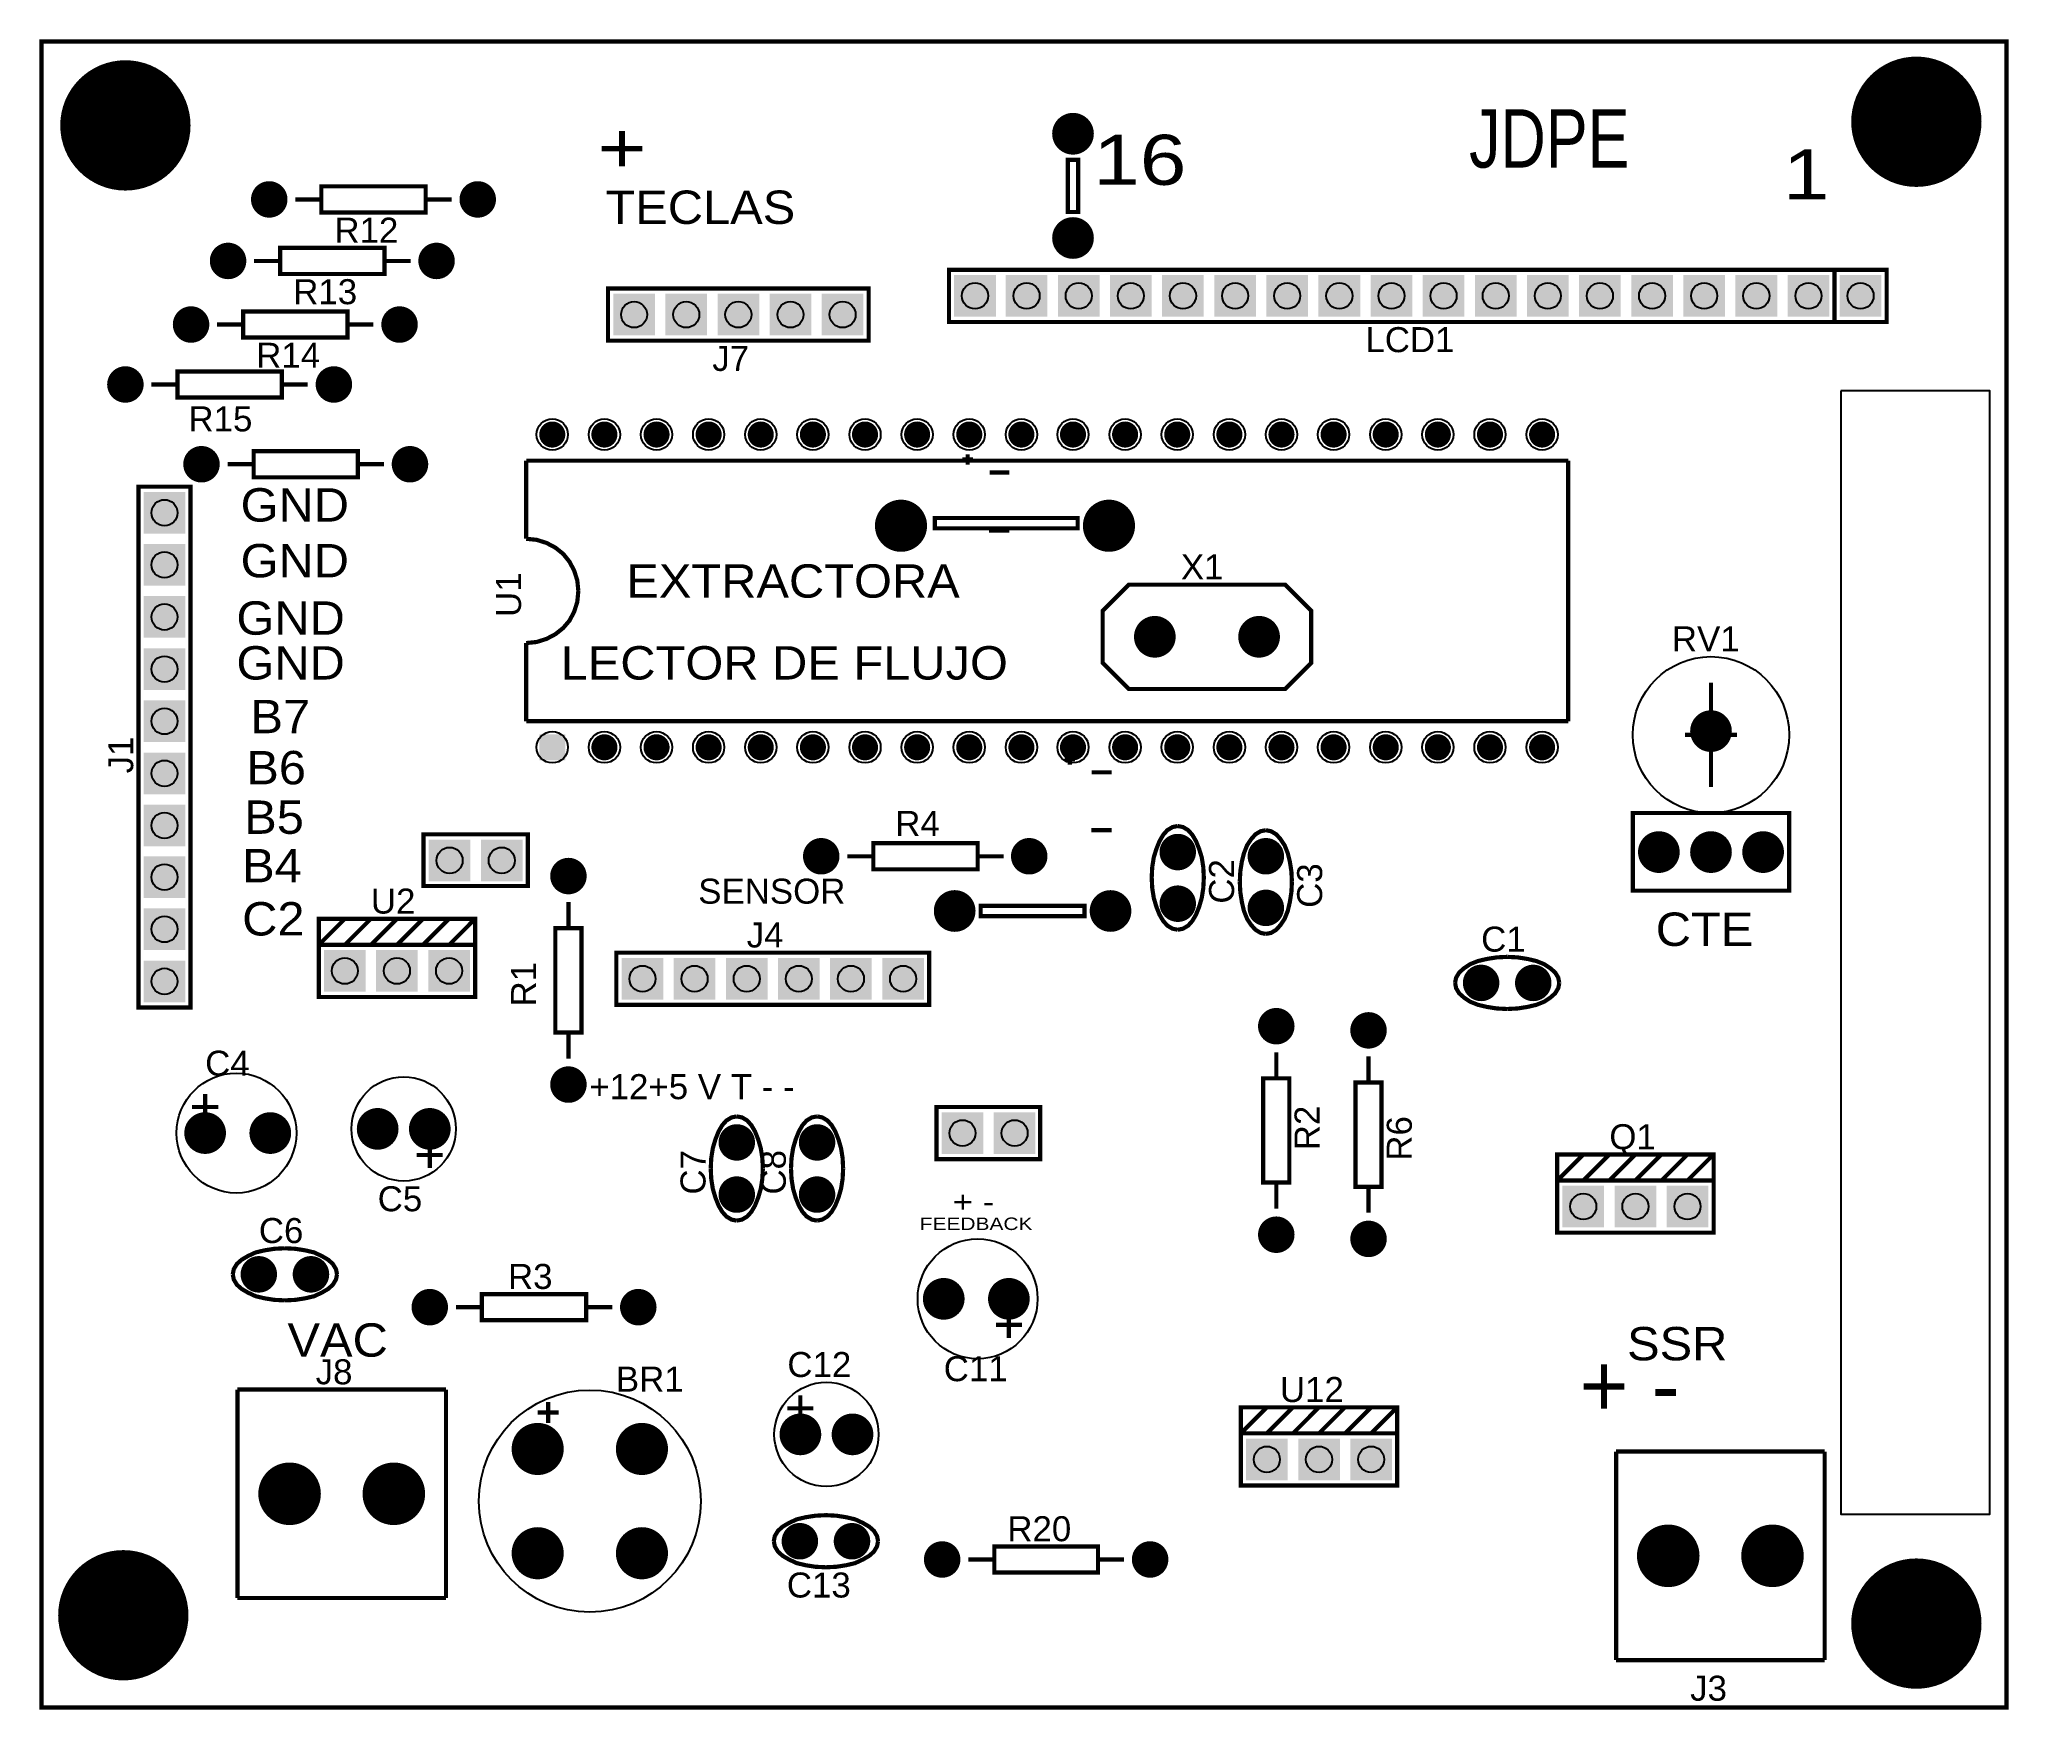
# Model space of a CAD drawing. Extents: x -1.89 to 1.89, y -1.6 to 1.6.
import ezdxf

# ---------------------------------------------------------------- set-up
doc = ezdxf.new("R2010")
doc.units = 0
doc.layers.get('0').update_dxf_attribs({"linetype": 'CONTINUOUS'})

# ---------------------------------------------------------------- blocks, each defined once
blk = doc.blocks.new('EPAD')
at = {"const_width": 0.5}
blk.add_lwpolyline([(-0.25, 0, 1), (0.25, 0, 1)], format="xyb", close=True, dxfattribs=at)
blk = doc.blocks.new('RPAD')
blk.add_trace([(-0.5, -0.5), (-0.5, 0.5), (0.5, -0.5), (0.5, 0.5)])

msp = doc.modelspace()

# ---------------------------------------------------------------- linework, layer by layer
at = {"const_width": 0.008}
for points in [[(-1.885, -1.598), (1.885, -1.598), (1.885, 1.598), (-1.885, 1.598), (-1.885, -1.598)], [(0.084, 1.271), (0.104, 1.271), (0.104, 1.371), (0.084, 1.371), (0.084, 1.271)], [(-1.348, 1.27), (-1.148, 1.27), (-1.148, 1.32), (-1.348, 1.32), (-1.348, 1.27)], [(-1.348, 1.295), (-1.398, 1.295)], [(-1.098, 1.295), (-1.148, 1.295)], [(-1.427, 1.177), (-1.477, 1.177)], [(-1.427, 1.152), (-1.227, 1.152), (-1.227, 1.202), (-1.427, 1.202), (-1.427, 1.152)], [(-1.177, 1.177), (-1.227, 1.177)], [(-0.144, 1.06), (1.655, 1.06), (1.655, 1.16), (-0.144, 1.16), (-0.144, 1.06)], [(1.555, 1.06), (1.555, 1.16)], [(-0.798, 1.024), (-0.298, 1.024), (-0.298, 1.124), (-0.798, 1.124), (-0.798, 1.024)], [(-1.498, 1.055), (-1.548, 1.055)], [(-1.498, 1.03), (-1.298, 1.03), (-1.298, 1.08), (-1.498, 1.08), (-1.498, 1.03)], [(-1.248, 1.055), (-1.298, 1.055)], [(-1.624, 0.915), (-1.424, 0.915), (-1.424, 0.965), (-1.624, 0.965), (-1.624, 0.915)], [(-1.624, 0.94), (-1.674, 0.94)], [(-1.374, 0.94), (-1.424, 0.94)], [(-1.478, 0.762), (-1.278, 0.762), (-1.278, 0.812), (-1.478, 0.812), (-1.478, 0.762)], [(-0.955, 0.644), (-0.955, 0.794)], [(-0.955, 0.794), (1.044, 0.794)], [(-0.098, 0.796), (-0.118, 0.796)], [(-0.108, 0.786), (-0.108, 0.806)], [(1.044, 0.794), (1.044, 0.294)], [(-1.528, 0.787), (-1.478, 0.787)], [(-1.278, 0.787), (-1.228, 0.787)], [(-0.028, 0.771), (-0.066, 0.771)], [(-1.699, -0.255), (-1.599, -0.255), (-1.599, 0.744), (-1.699, 0.744), (-1.699, -0.255)], [(-0.171, 0.664), (0.103, 0.664), (0.103, 0.684), (-0.171, 0.684), (-0.171, 0.664)], [(-0.855, 0.544), (-0.857, 0.564), (-0.863, 0.583), (-0.872, 0.6), (-0.884, 0.615), (-0.899, 0.627), (-0.916, 0.636), (-0.935, 0.642), (-0.955, 0.644)], [(-0.028, 0.66), (-0.067, 0.66)], [(-0.855, 0.544), (-0.857, 0.523), (-0.863, 0.504), (-0.872, 0.487), (-0.884, 0.473), (-0.899, 0.461), (-0.916, 0.452), (-0.935, 0.446), (-0.955, 0.444)], [(0.201, 0.556), (0.501, 0.556), (0.551, 0.506), (0.551, 0.406), (0.501, 0.356), (0.201, 0.356), (0.151, 0.406), (0.151, 0.506), (0.201, 0.556)], [(-0.955, 0.294), (-0.955, 0.444)], [(1.318, 0.168), (1.318, 0.368)], [(-0.955, 0.294), (1.044, 0.294)], [(1.268, 0.268), (1.368, 0.268)], [(0.088, 0.211), (0.088, 0.231)], [(0.098, 0.221), (0.078, 0.221)], [(0.168, 0.196), (0.13, 0.196)], [(1.168, -0.031), (1.468, -0.031), (1.468, 0.118), (1.168, 0.118), (1.168, -0.031)], [(-1.152, -0.022), (-0.952, -0.022), (-0.952, 0.077), (-1.152, 0.077), (-1.152, -0.022)], [(0.168, 0.085), (0.129, 0.085)], [(0.295, 0.093), (0.285, 0.091), (0.275, 0.085), (0.267, 0.076), (0.26, 0.064), (0.254, 0.049), (0.249, 0.033), (0.246, 0.014), (0.245, -0.006)], [(0.295, 0.093), (0.305, 0.091), (0.315, 0.085), (0.323, 0.076), (0.33, 0.064), (0.336, 0.049), (0.341, 0.033), (0.344, 0.014), (0.345, -0.006)], [(0.464, 0.085), (0.454, 0.083), (0.444, 0.077), (0.436, 0.068), (0.428, 0.056), (0.422, 0.041), (0.418, 0.025), (0.415, 0.006), (0.414, -0.014)], [(0.464, 0.085), (0.474, 0.083), (0.484, 0.077), (0.492, 0.068), (0.5, 0.056), (0.506, 0.041), (0.51, 0.025), (0.513, 0.006), (0.514, -0.014)], [(-0.289, 0.035), (-0.339, 0.035)], [(-0.289, 0.01), (-0.089, 0.01), (-0.089, 0.06), (-0.289, 0.06), (-0.289, 0.01)], [(-0.039, 0.035), (-0.089, 0.035)], [(0.295, -0.106), (0.285, -0.104), (0.275, -0.098), (0.267, -0.089), (0.26, -0.077), (0.254, -0.062), (0.249, -0.045), (0.246, -0.026), (0.245, -0.006)], [(0.295, -0.106), (0.305, -0.104), (0.315, -0.098), (0.323, -0.089), (0.33, -0.077), (0.336, -0.062), (0.341, -0.045), (0.344, -0.026), (0.345, -0.006)], [(0.464, -0.114), (0.454, -0.112), (0.444, -0.106), (0.436, -0.097), (0.428, -0.085), (0.422, -0.07), (0.418, -0.053), (0.415, -0.034), (0.414, -0.014)], [(0.464, -0.114), (0.474, -0.112), (0.484, -0.106), (0.492, -0.097), (0.5, -0.085), (0.506, -0.07), (0.51, -0.053), (0.513, -0.034), (0.514, -0.014)], [(-0.874, -0.053), (-0.874, -0.103)], [(-0.083, -0.08), (0.116, -0.08), (0.116, -0.06), (-0.083, -0.06), (-0.083, -0.08)], [(-1.353, -0.135), (-1.353, -0.085), (-1.053, -0.085), (-1.053, -0.135)], [(-1.353, -0.135), (-1.303, -0.085)], [(-1.303, -0.135), (-1.253, -0.085)], [(-1.253, -0.135), (-1.203, -0.085)], [(-1.203, -0.135), (-1.153, -0.085)], [(-1.153, -0.135), (-1.103, -0.085)], [(-1.103, -0.135), (-1.053, -0.085)], [(-0.899, -0.303), (-0.849, -0.303), (-0.849, -0.103), (-0.899, -0.103), (-0.899, -0.303)], [(-1.353, -0.235), (-1.053, -0.235), (-1.053, -0.135), (-1.353, -0.135), (-1.353, -0.235)], [(-0.782, -0.25), (-0.182, -0.25), (-0.182, -0.15), (-0.782, -0.15), (-0.782, -0.25)], [(0.827, -0.208), (0.829, -0.198), (0.835, -0.188), (0.844, -0.18), (0.856, -0.172), (0.871, -0.166), (0.888, -0.162), (0.907, -0.159), (0.927, -0.158)], [(1.027, -0.208), (1.025, -0.198), (1.019, -0.188), (1.01, -0.18), (0.998, -0.172), (0.983, -0.166), (0.966, -0.162), (0.947, -0.159), (0.927, -0.158)], [(0.827, -0.208), (0.829, -0.218), (0.835, -0.228), (0.844, -0.236), (0.856, -0.244), (0.871, -0.25), (0.888, -0.254), (0.907, -0.257), (0.927, -0.258)], [(1.027, -0.208), (1.025, -0.218), (1.019, -0.228), (1.01, -0.236), (0.998, -0.244), (0.983, -0.25), (0.966, -0.254), (0.947, -0.257), (0.927, -0.258)], [(-0.874, -0.303), (-0.874, -0.353)], [(0.484, -0.341), (0.484, -0.391)], [(0.661, -0.349), (0.661, -0.399)], [(0.459, -0.591), (0.509, -0.591), (0.509, -0.391), (0.459, -0.391), (0.459, -0.591)], [(0.636, -0.599), (0.686, -0.599), (0.686, -0.399), (0.636, -0.399), (0.636, -0.599)], [(-1.596, -0.446), (-1.546, -0.446)], [(-1.571, -0.421), (-1.571, -0.471)], [(-0.168, -0.546), (0.031, -0.546), (0.031, -0.446), (-0.168, -0.446), (-0.168, -0.546)], [(-0.551, -0.464), (-0.561, -0.466), (-0.571, -0.472), (-0.579, -0.481), (-0.586, -0.493), (-0.592, -0.508), (-0.597, -0.525), (-0.6, -0.544), (-0.601, -0.564)], [(-0.551, -0.464), (-0.541, -0.466), (-0.531, -0.472), (-0.523, -0.481), (-0.516, -0.493), (-0.51, -0.508), (-0.505, -0.525), (-0.502, -0.544), (-0.501, -0.564)], [(-0.397, -0.464), (-0.407, -0.466), (-0.417, -0.472), (-0.425, -0.481), (-0.432, -0.493), (-0.438, -0.508), (-0.443, -0.525), (-0.446, -0.544), (-0.447, -0.564)], [(-0.397, -0.464), (-0.387, -0.466), (-0.377, -0.472), (-0.369, -0.481), (-0.362, -0.493), (-0.356, -0.508), (-0.351, -0.525), (-0.348, -0.544), (-0.347, -0.564)], [(-1.14, -0.563), (-1.14, -0.513)], [(-1.115, -0.538), (-1.165, -0.538)], [(-0.551, -0.664), (-0.561, -0.662), (-0.571, -0.656), (-0.579, -0.647), (-0.586, -0.635), (-0.592, -0.62), (-0.597, -0.603), (-0.6, -0.584), (-0.601, -0.564)], [(-0.551, -0.664), (-0.541, -0.662), (-0.531, -0.656), (-0.523, -0.647), (-0.516, -0.635), (-0.51, -0.62), (-0.505, -0.603), (-0.502, -0.584), (-0.501, -0.564)], [(-0.397, -0.664), (-0.407, -0.662), (-0.417, -0.656), (-0.425, -0.647), (-0.432, -0.635), (-0.438, -0.62), (-0.443, -0.603), (-0.446, -0.584), (-0.447, -0.564)], [(-0.397, -0.664), (-0.387, -0.662), (-0.377, -0.656), (-0.369, -0.647), (-0.362, -0.635), (-0.356, -0.62), (-0.351, -0.603), (-0.348, -0.584), (-0.347, -0.564)], [(1.023, -0.587), (1.023, -0.537), (1.323, -0.537), (1.323, -0.587)], [(1.023, -0.587), (1.073, -0.537)], [(1.073, -0.587), (1.123, -0.537)], [(1.123, -0.587), (1.173, -0.537)], [(1.173, -0.587), (1.223, -0.537)], [(1.223, -0.587), (1.273, -0.537)], [(1.273, -0.587), (1.323, -0.537)], [(0.484, -0.591), (0.484, -0.641)], [(0.661, -0.599), (0.661, -0.649)], [(1.023, -0.687), (1.323, -0.687), (1.323, -0.587), (1.023, -0.587), (1.023, -0.687)], [(-1.518, -0.767), (-1.516, -0.757), (-1.51, -0.747), (-1.501, -0.739), (-1.489, -0.732), (-1.474, -0.725), (-1.457, -0.721), (-1.438, -0.718), (-1.418, -0.717)], [(-1.318, -0.767), (-1.32, -0.757), (-1.326, -0.747), (-1.335, -0.739), (-1.347, -0.732), (-1.362, -0.725), (-1.379, -0.721), (-1.398, -0.718), (-1.418, -0.717)], [(-1.518, -0.767), (-1.516, -0.777), (-1.51, -0.787), (-1.501, -0.795), (-1.489, -0.802), (-1.474, -0.809), (-1.457, -0.813), (-1.438, -0.816), (-1.418, -0.817)], [(-1.318, -0.767), (-1.32, -0.777), (-1.326, -0.787), (-1.335, -0.795), (-1.347, -0.802), (-1.362, -0.809), (-1.379, -0.813), (-1.398, -0.816), (-1.418, -0.817)], [(-1.09, -0.83), (-1.04, -0.83)], [(-1.04, -0.855), (-0.84, -0.855), (-0.84, -0.805), (-1.04, -0.805), (-1.04, -0.855)], [(-0.84, -0.83), (-0.79, -0.83)], [(-0.004, -0.864), (-0.054, -0.864)], [(-0.029, -0.889), (-0.029, -0.839)], [(-1.509, -0.988), (-1.509, -1.388)], [(-1.509, -0.988), (-1.109, -0.988)], [(-1.109, -0.988), (-1.109, -1.388)], [(-0.913, -1.012), (-0.913, -1.052)], [(-0.454, -1.024), (-0.404, -1.024)], [(-0.429, -0.999), (-0.429, -1.049)], [(0.416, -1.072), (0.416, -1.022), (0.716, -1.022), (0.716, -1.072)], [(0.416, -1.072), (0.466, -1.022)], [(0.466, -1.072), (0.516, -1.022)], [(0.516, -1.072), (0.566, -1.022)], [(0.566, -1.072), (0.616, -1.022)], [(0.616, -1.072), (0.666, -1.022)], [(0.666, -1.072), (0.716, -1.022)], [(-0.933, -1.032), (-0.893, -1.032)], [(0.416, -1.172), (0.716, -1.172), (0.716, -1.072), (0.416, -1.072), (0.416, -1.172)], [(1.136, -1.107), (1.136, -1.507)], [(1.136, -1.107), (1.536, -1.107)], [(1.536, -1.107), (1.536, -1.507)], [(-0.48, -1.279), (-0.478, -1.269), (-0.472, -1.259), (-0.463, -1.251), (-0.451, -1.244), (-0.436, -1.237), (-0.419, -1.233), (-0.4, -1.23), (-0.38, -1.229)], [(-0.28, -1.279), (-0.282, -1.269), (-0.288, -1.259), (-0.297, -1.251), (-0.309, -1.244), (-0.324, -1.237), (-0.341, -1.233), (-0.36, -1.23), (-0.38, -1.229)], [(-0.48, -1.279), (-0.478, -1.289), (-0.472, -1.299), (-0.463, -1.307), (-0.451, -1.314), (-0.436, -1.321), (-0.419, -1.325), (-0.4, -1.328), (-0.38, -1.329)], [(-0.28, -1.279), (-0.282, -1.289), (-0.288, -1.299), (-0.297, -1.307), (-0.309, -1.314), (-0.324, -1.321), (-0.341, -1.325), (-0.36, -1.328), (-0.38, -1.329)], [(-0.107, -1.314), (-0.057, -1.314)], [(-0.057, -1.339), (0.142, -1.339), (0.142, -1.289), (-0.057, -1.289), (-0.057, -1.339)], [(0.142, -1.314), (0.192, -1.314)], [(-1.509, -1.388), (-1.109, -1.388)], [(1.136, -1.507), (1.536, -1.507)]]:
    msp.add_lwpolyline(points, dxfattribs=at)
msp.add_lwpolyline([(1.567, 0.928), (1.567, -1.227), (1.853, -1.227), (1.853, 0.928), (1.567, 0.928)])
for centre, radius in [((1.712, 1.444), 0.03), ((-1.724, 1.437), 0.03), ((0.094, 1.421), 0.025), ((-1.448, 1.295), 0.025), ((-1.048, 1.295), 0.025), ((0.094, 1.221), 0.025), ((-1.527, 1.177), 0.025), ((-1.127, 1.177), 0.025), ((-0.094, 1.11), 0.025), ((0.005, 1.11), 0.025), ((0.105, 1.11), 0.025), ((0.205, 1.11), 0.025), ((0.305, 1.11), 0.025), ((0.405, 1.11), 0.025), ((0.505, 1.11), 0.025), ((0.605, 1.11), 0.025), ((0.705, 1.11), 0.025), ((0.805, 1.11), 0.025), ((0.905, 1.11), 0.025), ((1.005, 1.11), 0.025), ((1.105, 1.11), 0.025), ((1.205, 1.11), 0.025), ((1.305, 1.11), 0.025), ((1.405, 1.11), 0.025), ((1.505, 1.11), 0.025), ((1.605, 1.11), 0.025), ((-0.748, 1.074), 0.025), ((-0.648, 1.074), 0.025), ((-0.548, 1.074), 0.025), ((-0.448, 1.074), 0.025), ((-0.348, 1.074), 0.025), ((-1.598, 1.055), 0.025), ((-1.198, 1.055), 0.025), ((-1.724, 0.94), 0.025), ((-1.324, 0.94), 0.025), ((-0.905, 0.844), 0.03), ((-0.805, 0.844), 0.03), ((-0.705, 0.844), 0.03), ((-0.605, 0.844), 0.03), ((-0.505, 0.844), 0.03), ((-0.405, 0.844), 0.03), ((-0.305, 0.844), 0.03), ((-0.205, 0.844), 0.03), ((-0.105, 0.844), 0.03), ((-0.005, 0.844), 0.03), ((0.094, 0.844), 0.03), ((0.194, 0.844), 0.03), ((0.294, 0.844), 0.03), ((0.394, 0.844), 0.03), ((0.494, 0.844), 0.03), ((0.594, 0.844), 0.03), ((0.694, 0.844), 0.03), ((0.794, 0.844), 0.03), ((0.894, 0.844), 0.03), ((0.994, 0.844), 0.03), ((-1.578, 0.787), 0.025), ((-1.178, 0.787), 0.025), ((-1.649, 0.694), 0.025), ((-0.236, 0.669), 0.025), ((0.163, 0.669), 0.025), ((-1.649, 0.594), 0.025), ((-1.649, 0.494), 0.025), ((0.251, 0.456), 0.025), ((0.451, 0.456), 0.025), ((-1.649, 0.394), 0.025), ((-1.649, 0.294), 0.025), ((-0.905, 0.244), 0.03), ((-0.805, 0.244), 0.03), ((-0.705, 0.244), 0.03), ((-0.605, 0.244), 0.03), ((-0.505, 0.244), 0.03), ((-0.405, 0.244), 0.03), ((-0.305, 0.244), 0.03), ((-0.205, 0.244), 0.03), ((-0.105, 0.244), 0.03), ((-0.005, 0.244), 0.03), ((0.094, 0.244), 0.03), ((0.194, 0.244), 0.03), ((0.294, 0.244), 0.03), ((0.394, 0.244), 0.03), ((0.494, 0.244), 0.03), ((0.594, 0.244), 0.03), ((0.694, 0.244), 0.03), ((0.794, 0.244), 0.03), ((0.894, 0.244), 0.03), ((0.994, 0.244), 0.03), ((1.318, 0.275), 0.025), ((-1.649, 0.194), 0.025), ((-1.649, 0.094), 0.025), ((-1.102, 0.027), 0.025), ((-1.002, 0.027), 0.025), ((-0.389, 0.035), 0.025), ((0.01, 0.035), 0.025), ((0.295, 0.043), 0.025), ((0.464, 0.035), 0.025), ((1.218, 0.043), 0.025), ((1.318, 0.043), 0.025), ((1.418, 0.043), 0.025), ((-1.649, -0.005), 0.025), ((-0.874, -0.003), 0.025), ((0.295, -0.056), 0.025), ((-0.133, -0.07), 0.025), ((0.166, -0.07), 0.025), ((0.464, -0.064), 0.025), ((-1.649, -0.105), 0.025), ((-1.649, -0.205), 0.025), ((-1.303, -0.185), 0.025), ((-1.203, -0.185), 0.025), ((-1.103, -0.185), 0.025), ((-0.732, -0.2), 0.025), ((-0.632, -0.2), 0.025), ((-0.532, -0.2), 0.025), ((-0.432, -0.2), 0.025), ((-0.332, -0.2), 0.025), ((-0.232, -0.2), 0.025), ((0.877, -0.208), 0.025), ((0.977, -0.208), 0.025), ((0.484, -0.291), 0.025), ((0.661, -0.299), 0.025), ((-0.874, -0.403), 0.025), ((-1.571, -0.496), 0.025), ((-1.446, -0.496), 0.025), ((-1.24, -0.488), 0.025), ((-1.14, -0.488), 0.025), ((-0.551, -0.514), 0.025), ((-0.397, -0.514), 0.025), ((-0.118, -0.496), 0.025), ((-0.018, -0.496), 0.025), ((-0.551, -0.614), 0.025), ((-0.397, -0.614), 0.025), ((1.073, -0.637), 0.025), ((1.173, -0.637), 0.025), ((1.273, -0.637), 0.025), ((0.484, -0.691), 0.025), ((0.661, -0.699), 0.025), ((-1.468, -0.767), 0.025), ((-1.368, -0.767), 0.025), ((-0.154, -0.814), 0.025), ((-0.029, -0.814), 0.025), ((-1.14, -0.83), 0.025), ((-0.74, -0.83), 0.025), ((-0.429, -1.074), 0.025), ((-0.329, -1.074), 0.025), ((-0.933, -1.102), 0.025), ((-0.733, -1.102), 0.025), ((0.466, -1.122), 0.025), ((0.566, -1.122), 0.025), ((0.666, -1.122), 0.025), ((-1.409, -1.188), 0.03), ((-1.209, -1.188), 0.03), ((-0.933, -1.302), 0.025), ((-0.733, -1.302), 0.025), ((-0.43, -1.279), 0.025), ((-0.33, -1.279), 0.025), ((1.236, -1.307), 0.03), ((1.436, -1.307), 0.03), ((-0.157, -1.314), 0.025), ((0.242, -1.314), 0.025), ((-1.728, -1.421), 0.03), ((1.712, -1.437), 0.03)]:
    msp.add_circle(centre, radius)
at = {"layer": '12632256'}
for centre, radius in [((1.318, 0.268), 0.15), ((-1.511, -0.496), 0.115), ((-1.19, -0.488), 0.1), ((-0.089, -0.814), 0.115), ((-0.379, -1.074), 0.1), ((-0.833, -1.202), 0.213)]:
    msp.add_circle(centre, radius, dxfattribs=at)

# ---------------------------------------------------------------- block references
for name, p, xscale, yscale in [('EPAD', (-1.724, 1.437), 0.25, 0.25), ('EPAD', (1.712, 1.444), 0.25, 0.25), ('EPAD', (0.094, 1.421), 0.08, 0.08), ('EPAD', (-1.448, 1.295), 0.07, 0.07), ('EPAD', (-1.048, 1.295), 0.07, 0.07), ('EPAD', (0.094, 1.221), 0.08, 0.08), ('EPAD', (-1.527, 1.177), 0.07, 0.07), ('EPAD', (-1.127, 1.177), 0.07, 0.07), ('EPAD', (-1.598, 1.055), 0.07, 0.07), ('EPAD', (-1.198, 1.055), 0.07, 0.07), ('EPAD', (-1.724, 0.94), 0.07, 0.07), ('EPAD', (-1.324, 0.94), 0.07, 0.07), ('EPAD', (-0.905, 0.844), 0.05, 0.05), ('EPAD', (-0.805, 0.844), 0.05, 0.05), ('EPAD', (-0.705, 0.844), 0.05, 0.05), ('EPAD', (-0.605, 0.844), 0.05, 0.05), ('EPAD', (-0.505, 0.844), 0.05, 0.05), ('EPAD', (-0.405, 0.844), 0.05, 0.05), ('EPAD', (-0.305, 0.844), 0.05, 0.05), ('EPAD', (-0.205, 0.844), 0.05, 0.05), ('EPAD', (-0.105, 0.844), 0.05, 0.05), ('EPAD', (-0.005, 0.844), 0.05, 0.05), ('EPAD', (0.094, 0.844), 0.05, 0.05), ('EPAD', (0.194, 0.844), 0.05, 0.05), ('EPAD', (0.294, 0.844), 0.05, 0.05), ('EPAD', (0.394, 0.844), 0.05, 0.05), ('EPAD', (0.494, 0.844), 0.05, 0.05), ('EPAD', (0.594, 0.844), 0.05, 0.05), ('EPAD', (0.694, 0.844), 0.05, 0.05), ('EPAD', (0.794, 0.844), 0.05, 0.05), ('EPAD', (0.894, 0.844), 0.05, 0.05), ('EPAD', (0.994, 0.844), 0.05, 0.05), ('EPAD', (-1.578, 0.787), 0.07, 0.07), ('EPAD', (-1.178, 0.787), 0.07, 0.07), ('EPAD', (-0.236, 0.669), 0.1, 0.1), ('EPAD', (0.163, 0.669), 0.1, 0.1), ('EPAD', (0.251, 0.456), 0.08, 0.08), ('EPAD', (0.451, 0.456), 0.08, 0.08), ('EPAD', (1.318, 0.275), 0.08, 0.08), ('RPAD', (-0.905, 0.244), 0.05, 0.05), ('EPAD', (-0.805, 0.244), 0.05, 0.05), ('EPAD', (-0.705, 0.244), 0.05, 0.05), ('EPAD', (-0.605, 0.244), 0.05, 0.05), ('EPAD', (-0.505, 0.244), 0.05, 0.05), ('EPAD', (-0.405, 0.244), 0.05, 0.05), ('EPAD', (-0.305, 0.244), 0.05, 0.05), ('EPAD', (-0.205, 0.244), 0.05, 0.05), ('EPAD', (-0.105, 0.244), 0.05, 0.05), ('EPAD', (-0.005, 0.244), 0.05, 0.05), ('EPAD', (0.094, 0.244), 0.05, 0.05), ('EPAD', (0.194, 0.244), 0.05, 0.05), ('EPAD', (0.294, 0.244), 0.05, 0.05), ('EPAD', (0.394, 0.244), 0.05, 0.05), ('EPAD', (0.494, 0.244), 0.05, 0.05), ('EPAD', (0.594, 0.244), 0.05, 0.05), ('EPAD', (0.694, 0.244), 0.05, 0.05), ('EPAD', (0.794, 0.244), 0.05, 0.05), ('EPAD', (0.894, 0.244), 0.05, 0.05), ('EPAD', (0.994, 0.244), 0.05, 0.05), ('EPAD', (0.295, 0.043), 0.07, 0.07), ('EPAD', (1.218, 0.043), 0.08, 0.08), ('EPAD', (1.318, 0.043), 0.08, 0.08), ('EPAD', (1.418, 0.043), 0.08, 0.08), ('RPAD', (-1.102, 0.027), 0.08, 0.08), ('RPAD', (-1.002, 0.027), 0.08, 0.08), ('EPAD', (-0.389, 0.035), 0.07, 0.07), ('EPAD', (0.01, 0.035), 0.07, 0.07), ('EPAD', (0.464, 0.035), 0.07, 0.07), ('EPAD', (-0.874, -0.003), 0.07, 0.07), ('EPAD', (-0.133, -0.07), 0.08, 0.08), ('EPAD', (0.166, -0.07), 0.08, 0.08), ('EPAD', (0.295, -0.056), 0.07, 0.07), ('EPAD', (0.464, -0.064), 0.07, 0.07), ('RPAD', (-1.303, -0.185), 0.08, 0.08), ('RPAD', (-1.203, -0.185), 0.08, 0.08), ('RPAD', (-1.103, -0.185), 0.08, 0.08), ('RPAD', (-0.732, -0.2), 0.08, 0.08), ('RPAD', (-0.632, -0.2), 0.08, 0.08), ('RPAD', (-0.532, -0.2), 0.08, 0.08), ('RPAD', (-0.432, -0.2), 0.08, 0.08), ('RPAD', (-0.332, -0.2), 0.08, 0.08), ('RPAD', (-0.232, -0.2), 0.08, 0.08), ('EPAD', (0.877, -0.208), 0.07, 0.07), ('EPAD', (0.977, -0.208), 0.07, 0.07), ('EPAD', (0.484, -0.291), 0.07, 0.07), ('EPAD', (0.661, -0.299), 0.07, 0.07), ('EPAD', (-0.874, -0.403), 0.07, 0.07), ('EPAD', (-1.24, -0.488), 0.08, 0.08), ('EPAD', (-1.14, -0.488), 0.08, 0.08), ('EPAD', (-1.571, -0.496), 0.08, 0.08), ('EPAD', (-1.446, -0.496), 0.08, 0.08), ('EPAD', (-0.551, -0.514), 0.07, 0.07), ('EPAD', (-0.397, -0.514), 0.07, 0.07), ('RPAD', (-0.118, -0.496), 0.08, 0.08), ('RPAD', (-0.018, -0.496), 0.08, 0.08), ('EPAD', (-0.551, -0.614), 0.07, 0.07), ('EPAD', (-0.397, -0.614), 0.07, 0.07), ('RPAD', (1.073, -0.637), 0.08, 0.08), ('RPAD', (1.173, -0.637), 0.08, 0.08), ('RPAD', (1.273, -0.637), 0.08, 0.08), ('EPAD', (0.484, -0.691), 0.07, 0.07), ('EPAD', (0.661, -0.699), 0.07, 0.07), ('EPAD', (-1.468, -0.767), 0.07, 0.07), ('EPAD', (-1.368, -0.767), 0.07, 0.07), ('EPAD', (-0.154, -0.814), 0.08, 0.08), ('EPAD', (-0.029, -0.814), 0.08, 0.08), ('EPAD', (-1.14, -0.83), 0.07, 0.07), ('EPAD', (-0.74, -0.83), 0.07, 0.07), ('EPAD', (-0.933, -1.102), 0.1, 0.1), ('EPAD', (-0.733, -1.102), 0.1, 0.1), ('EPAD', (-0.429, -1.074), 0.08, 0.08), ('EPAD', (-0.329, -1.074), 0.08, 0.08), ('RPAD', (0.466, -1.122), 0.08, 0.08), ('RPAD', (0.566, -1.122), 0.08, 0.08), ('RPAD', (0.666, -1.122), 0.08, 0.08), ('EPAD', (-1.409, -1.188), 0.12, 0.12), ('EPAD', (-1.209, -1.188), 0.12, 0.12), ('EPAD', (-0.43, -1.279), 0.07, 0.07), ('EPAD', (-0.33, -1.279), 0.07, 0.07), ('EPAD', (-0.933, -1.302), 0.1, 0.1), ('EPAD', (-0.733, -1.302), 0.1, 0.1), ('EPAD', (-0.157, -1.314), 0.07, 0.07), ('EPAD', (0.242, -1.314), 0.07, 0.07), ('EPAD', (1.236, -1.307), 0.12, 0.12), ('EPAD', (1.436, -1.307), 0.12, 0.12), ('EPAD', (-1.728, -1.421), 0.25, 0.25), ('EPAD', (1.712, -1.437), 0.25, 0.25)]:
    msp.add_blockref(name, p, dxfattribs=dict(xscale=xscale, yscale=yscale))
at = {"xscale": 0.08, "yscale": 0.08}
for p, rotation in [((-0.094, 1.11), 180), ((0.005, 1.11), 180), ((0.105, 1.11), 180), ((0.205, 1.11), 180), ((0.305, 1.11), 180), ((0.405, 1.11), 180), ((0.505, 1.11), 180), ((0.605, 1.11), 180), ((0.705, 1.11), 180), ((0.805, 1.11), 180), ((0.905, 1.11), 180), ((1.005, 1.11), 180), ((1.105, 1.11), 180), ((1.205, 1.11), 180), ((1.305, 1.11), 180), ((1.405, 1.11), 180), ((1.505, 1.11), 180), ((1.605, 1.11), 180), ((-0.748, 1.074), 180), ((-0.648, 1.074), 180), ((-0.548, 1.074), 180), ((-0.448, 1.074), 180), ((-0.348, 1.074), 180), ((-1.649, 0.694), 90), ((-1.649, 0.594), 90), ((-1.649, 0.494), 90), ((-1.649, 0.394), 90), ((-1.649, 0.294), 90), ((-1.649, 0.194), 90), ((-1.649, 0.094), 90), ((-1.649, -0.005), 90), ((-1.649, -0.105), 90), ((-1.649, -0.205), 90)]:
    msp.add_blockref('RPAD', p, dxfattribs=dict(at, rotation=rotation))

# ---------------------------------------------------------------- texts
at = {"layer": '12632256'}
for s, height, width, p in [('JDPE', 0.112, 0.803571, (0.854, 1.356)), ('+', 0.096, 1.25, (-0.818, 1.346)), ('16', 0.096, 1.25, (0.133, 1.323)), ('1', 0.096, 1.25, (1.456, 1.295)), ('TECLAS', 0.064, 1.09375, (-0.803, 1.248)), ('R12', 0.048, 1.041667, (-1.323, 1.212)), ('R13', 0.048, 1.041667, (-1.402, 1.094)), ('LCD1', 0.048, 1.041667, (0.655, 1.002)), ('R14', 0.048, 1.041667, (-1.473, 0.972)), ('J7', 0.048, 1.041667, (-0.598, 0.966)), ('R15', 0.048, 1.041667, (-1.603, 0.85)), ('GND', 0.064, 1.09375, (-1.503, 0.677)), ('GND', 0.064, 1.09375, (-1.503, 0.57)), ('X1', 0.048, 1.041667, (0.301, 0.566)), ('EXTRACTORA', 0.064, 1.09375, (-0.763, 0.531)), ('GND', 0.064, 1.09375, (-1.511, 0.46)), ('RV1', 0.048, 1.041667, (1.243, 0.428)), ('GND', 0.064, 1.09375, (-1.511, 0.374)), ('LECTOR DE FLUJO', 0.064, 1.09375, (-0.889, 0.374)), ('B7', 0.064, 1.09375, (-1.484, 0.271)), ('B6', 0.064, 1.09375, (-1.492, 0.173)), ('B5', 0.064, 1.09375, (-1.496, 0.078)), ('R4', 0.048, 1.041667, (-0.247, 0.074)), ('B4', 0.064, 1.09375, (-1.5, -0.015)), ('U2', 0.048, 1.041667, (-1.253, -0.075)), ('SENSOR', 0.048, 1.041667, (-0.625, -0.056)), ('C2', 0.064, 1.09375, (-1.5, -0.117)), ('CTE', 0.064, 1.09375, (1.212, -0.137)), ('J4', 0.048, 1.041667, (-0.532, -0.14)), ('C1', 0.048, 1.041667, (0.877, -0.148)), ('C4', 0.048, 1.041667, (-1.571, -0.386)), ('+12+5 V T - -', 0.048, 1.041667, (-0.834, -0.431)), ('Q1', 0.048, 1.041667, (1.123, -0.527)), ('C5', 0.048, 1.041667, (-1.24, -0.646)), ('+ -', 0.04, 1.25, (-0.137, -0.648)), ('C6', 0.048, 1.041667, (-1.468, -0.707)), ('FEEDBACK', 0.024, 1.25, (-0.2, -0.682)), ('R3', 0.048, 1.041667, (-0.99, -0.795)), ('VAC', 0.064, 1.09375, (-1.413, -0.925)), ('SSR', 0.064, 1.09375, (1.157, -0.932)), ('J8', 0.048, 1.041667, (-1.359, -0.978)), ('BR1', 0.048, 1.041667, (-0.783, -0.992)), ('C12', 0.048, 1.041667, (-0.454, -0.964)), ('C11', 0.048, 1.041667, (-0.154, -0.972)), ('U12', 0.048, 1.041667, (0.491, -1.012)), ('R20', 0.048, 1.041667, (-0.032, -1.279)), ('C13', 0.048, 1.041667, (-0.455, -1.387)), ('J3', 0.048, 1.041667, (1.278, -1.585))]:
    msp.add_text(s, height=height, dxfattribs=dict(at, width=width)).set_placement(p)
at = {"layer": '12632256', "width": 1.041667}
for s, p in [('U1', (-0.965, 0.494)), ('J1', (-1.709, 0.194)), ('C2', (0.403, -0.056)), ('C3', (0.572, -0.064)), ('R1', (-0.936, -0.253)), ('R2', (0.567, -0.529)), ('R6', (0.744, -0.549)), ('C7', (-0.611, -0.614)), ('C8', (-0.457, -0.614))]:
    msp.add_text(s, height=0.048, rotation=90, dxfattribs=at).set_placement(p)
at = {"layer": '12632256'}
msp.add_text('+ -', height=0.12, dxfattribs=at).set_placement((1.066, -1.04))

doc.saveas('drawing.dxf')
